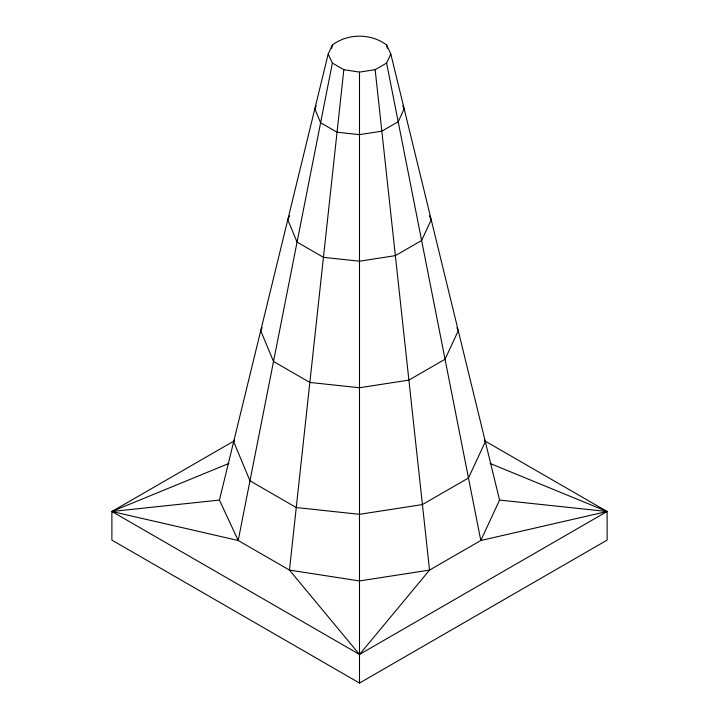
<?xml version="1.0" encoding="UTF-8"?>
<svg xmlns="http://www.w3.org/2000/svg" width="719" height="719" viewBox="0 0 719 719"><rect width="100%" height="100%" fill="white"/><g stroke="black" fill="none" stroke-linecap="round" stroke-linejoin="round"><path stroke-width="1.08" d="M228.876 463.458L111.885 511.497L359.5 654.461L429.54 570.095L480.804 540.499L499.57 500.065L390.812 54.024L386.615 44.991C371.085 33.236 347.915 33.236 332.385 44.991L328.188 54.024L332.385 63.065L343.844 69.68L289.46 570.095L359.5 654.461L607.115 511.497L607.115 540.095L359.5 683.05L111.885 540.095L111.885 511.497L234.241 440.864M332.385 63.065L238.196 540.499L289.46 570.095L359.5 580.934L429.54 570.095L375.156 69.68L386.615 63.065L390.812 54.024M331.648 48.245L332.385 44.991M219.43 500.065L111.885 511.497L238.196 540.499L219.43 500.065L328.188 54.024M316.207 105.864L314.823 108.839L320.611 122.742L337.049 132.233L359.5 134.633L381.843 131.182L398.191 121.736L404.177 108.839L402.793 105.864M289.604 215.835L287.771 219.78L297.064 242.105L323.451 257.339L359.5 261.195L395.36 255.64L421.622 240.488L431.229 219.78L429.396 215.835M262.138 327.666L260.718 330.722L273.517 361.459L309.853 382.445L359.5 387.748L408.886 380.108L445.043 359.23L458.282 330.722L456.862 327.666M234.61 439.642L233.666 441.664L249.969 480.822L296.264 507.542L359.5 514.31L422.413 504.576L468.473 477.982L485.334 441.664L484.39 439.642M343.844 69.68L359.5 72.107L375.156 69.68M499.57 500.065L607.115 511.497L484.759 440.864M490.124 463.458L607.115 511.497L480.804 540.499L386.615 63.065M386.615 44.991L387.352 48.245M359.5 72.107L359.5 683.05"/></g></svg>
